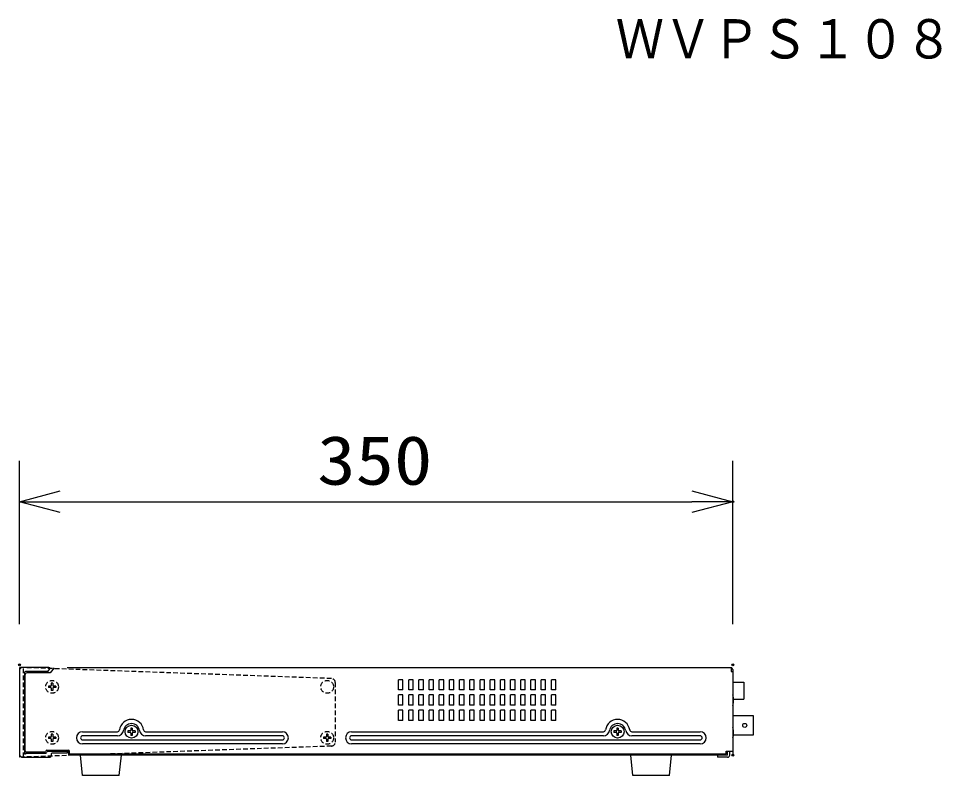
# Model space of a CAD drawing. Units: millimetres, scale not verified. Extents: x -63 to 63, y -57 to 57.
# Drawn here: x 17.19 to 62.48, y 11.54 to 48.67 of the extents above; entities that cross this region are included whole.
import ezdxf
from ezdxf.enums import TextEntityAlignment as Align

# ---------------------------------------------------------------- set-up
doc = ezdxf.new("R2010")
doc.units = ezdxf.units.MM
doc.header["$LTSCALE"] = 0.190236
doc.header["$PDMODE"] = 32
doc.header["$PDSIZE"] = 0.0951
doc.linetypes.add('DASHED1', pattern=[1.8, 1.2, -0.6])
for name, color, linetype in [('0-0_GAIKEI', 1, 'Continuous'), ('0-1_TOUROKU', 3, 'Continuous'), ('0-2_MOJI1', 2, 'Continuous')]:
    doc.layers.add(name, color=color, linetype=linetype)
doc.styles.add('ＭＳ ゴシック', font='')
doc.styles.get('ＭＳ ゴシック').set_extended_font_data('MS Gothic')

# ---------------------------------------------------------------- blocks, each defined once
blk = doc.blocks.new('_OPEN30')
at = {"layer": '0-2_MOJI1', "color": 7}
blk.add_line((0, 0), (-1, 0), dxfattribs=at)
blk.add_lwpolyline([(-1, 0.26795), (0, 0), (-1, -0.26795)], dxfattribs=at)

msp = doc.modelspace()

# ---------------------------------------------------------------- linework, layer by layer
at = {"layer": '0-0_GAIKEI', "color": 7}
for p, q in [((17.3399, 16.8399), (17.2399, 16.7399)), ((17.2399, 16.8399), (17.2399, 12.4399)), ((17.2399, 16.8399), (17.2399, 12.4399)), ((18.6899, 16.8399), (17.3399, 16.8399)), ((52.16, 16.8199), (19.5757, 16.8199)), ((17.2399, 16.7399), (17.2399, 12.5399)), ((52.24, 16.7399), (52.24, 16.6399)), ((52.24, 16.7399), (52.24, 16.6399)), ((52.24, 16.7399), (52.24, 12.5399)), ((52.24, 16.1149), (52.79, 16.1149)), ((52.79, 16.1149), (52.79, 15.2849)), ((52.2788, 15.2849), (52.79, 15.2849)), ((53.25, 14.4674), (52.24, 14.4674)), ((53.25, 13.5324), (53.25, 14.4674)), ((52.2732, 13.5324), (53.25, 13.5324)), ((19.5899, 12.7399), (19.5899, 12.6399)), ((19.5899, 12.7399), (19.5899, 12.6399)), ((19.6399, 12.7899), (19.6399, 12.5399)), ((19.6399, 12.7899), (19.6399, 12.5399)), ((51.91, 12.7399), (52.24, 12.7399)), ((51.91, 12.6099), (51.91, 12.7399)), ((51.99, 12.5399), (51.99, 12.7399)), ((52.09, 12.5399), (52.09, 12.7399)), ((52.16, 12.7399), (52.24, 12.7399)), ((17.3399, 12.4399), (17.2399, 12.5399)), ((17.3399, 12.4399), (17.2399, 12.5399)), ((17.3399, 12.4399), (17.5199, 12.4399)), ((17.3399, 12.4399), (17.5199, 12.4399)), ((17.5199, 12.4399), (18.2599, 12.4399)), ((17.5199, 12.4399), (18.2599, 12.4399)), ((18.2599, 12.4399), (18.7399, 12.4399)), ((18.2599, 12.4399), (18.7399, 12.4399)), ((18.7899, 12.5899), (18.7899, 12.4899)), ((18.7899, 12.5899), (18.7899, 12.4899)), ((19.5899, 12.6399), (18.8399, 12.6399)), ((19.5899, 12.6399), (18.8399, 12.6399)), ((51.99, 12.5399), (19.6399, 12.5399)), ((20.3399, 11.5399), (20.2399, 12.5399)), ((22.1399, 11.5399), (22.2399, 12.5399)), ((47.34, 11.5399), (47.24, 12.5399)), ((49.14, 11.5399), (49.24, 12.5399)), ((51.49, 12.5399), (51.49, 12.4399)), ((51.99, 12.4399), (51.49, 12.4399)), ((22.1399, 11.5399), (20.3399, 11.5399)), ((49.14, 11.5399), (47.34, 11.5399))]:
    msp.add_line(p, q, dxfattribs=at)
at = {"layer": '0-0_GAIKEI', "linetype": 'DASHED1'}
for p, q in [((32.547, 16.2968), (17.2399, 16.8399)), ((18.7699, 15.9249), (18.6599, 15.9249)), ((18.6599, 15.9249), (18.6599, 15.8549)), ((18.7699, 15.8549), (18.6599, 15.8549)), ((18.8749, 16.0699), (18.8049, 16.0699)), ((18.8049, 16.0699), (18.8049, 15.9599)), ((18.8749, 16.0699), (18.8749, 15.9599)), ((19.0199, 15.9249), (18.9099, 15.9249)), ((19.0199, 15.8549), (18.9099, 15.8549)), ((19.0199, 15.9249), (19.0199, 15.8549)), ((32.74, 16.0969), (32.74, 13.1829)), ((18.8049, 15.8199), (18.8049, 15.7099)), ((18.8749, 15.7099), (18.8049, 15.7099)), ((18.8749, 15.8199), (18.8749, 15.7099)), ((22.6699, 13.7249), (22.5599, 13.7249)), ((22.5599, 13.7249), (22.5599, 13.6549)), ((22.6699, 13.6549), (22.5599, 13.6549)), ((22.7749, 13.8699), (22.7049, 13.8699)), ((22.7049, 13.8699), (22.7049, 13.7599)), ((22.7049, 13.6199), (22.7049, 13.5099)), ((22.7749, 13.8699), (22.7749, 13.7599)), ((22.7749, 13.6199), (22.7749, 13.5099)), ((22.9199, 13.7249), (22.8099, 13.7249)), ((22.9199, 13.6549), (22.8099, 13.6549)), ((22.9199, 13.7249), (22.9199, 13.6549)), ((46.52, 13.7249), (46.41, 13.7249)), ((46.41, 13.7249), (46.41, 13.6549)), ((46.52, 13.6549), (46.41, 13.6549)), ((46.625, 13.8699), (46.555, 13.8699)), ((46.555, 13.8699), (46.555, 13.7599)), ((46.555, 13.6199), (46.555, 13.5099)), ((46.625, 13.8699), (46.625, 13.7599)), ((46.625, 13.6199), (46.625, 13.5099)), ((46.77, 13.7249), (46.66, 13.7249)), ((46.77, 13.6549), (46.66, 13.6549)), ((46.77, 13.7249), (46.77, 13.6549)), ((18.7699, 13.4249), (18.6599, 13.4249)), ((18.6599, 13.4249), (18.6599, 13.3549)), ((18.7699, 13.3549), (18.6599, 13.3549)), ((18.8749, 13.5699), (18.8049, 13.5699)), ((18.8049, 13.5699), (18.8049, 13.4599)), ((18.8049, 13.3199), (18.8049, 13.2099)), ((18.8749, 13.2099), (18.8049, 13.2099)), ((18.8749, 13.5699), (18.8749, 13.4599)), ((18.8749, 13.3199), (18.8749, 13.2099)), ((19.0199, 13.4249), (18.9099, 13.4249)), ((19.0199, 13.3549), (18.9099, 13.3549)), ((19.0199, 13.4249), (19.0199, 13.3549)), ((22.7749, 13.5099), (22.7049, 13.5099)), ((32.27, 13.4249), (32.16, 13.4249)), ((32.16, 13.4249), (32.16, 13.3549)), ((32.27, 13.3549), (32.16, 13.3549)), ((32.375, 13.5699), (32.305, 13.5699)), ((32.305, 13.5699), (32.305, 13.4599)), ((32.305, 13.3199), (32.305, 13.2099)), ((32.375, 13.2099), (32.305, 13.2099)), ((32.375, 13.5699), (32.375, 13.4599)), ((32.375, 13.3199), (32.375, 13.2099)), ((32.52, 13.4249), (32.41, 13.4249)), ((32.52, 13.3549), (32.41, 13.3549)), ((32.52, 13.4249), (32.52, 13.3549)), ((46.625, 13.5099), (46.555, 13.5099)), ((32.547, 12.9831), (17.2399, 12.4399))]:
    msp.add_line(p, q, dxfattribs=at)
at = {"layer": '0-0_GAIKEI', "color": 7, "linetype": 'DASHED1'}
msp.add_line((17.4399, 12.447), (17.4399, 16.8328), dxfattribs=at)
at = {"layer": '0-0_GAIKEI'}
for p, q in [((18.6399, 16.6399), (18.7399, 16.7899)), ((18.9399, 16.8199), (18.7399, 16.5699)), ((17.4899, 16.5899), (17.4899, 12.5899)), ((17.5099, 16.4746), (17.5099, 12.7899)), ((18.6399, 16.6399), (17.5399, 16.6399)), ((18.7399, 16.5699), (17.6099, 16.5699)), ((35.84, 15.7399), (35.84, 16.2399)), ((36.06, 16.2399), (35.84, 16.2399)), ((36.06, 15.7399), (36.06, 16.2399)), ((36.34, 15.7399), (36.34, 16.2399)), ((36.56, 16.2399), (36.34, 16.2399)), ((36.56, 15.7399), (36.56, 16.2399)), ((36.84, 15.7399), (36.84, 16.2399)), ((37.06, 16.2399), (36.84, 16.2399)), ((37.06, 15.7399), (37.06, 16.2399)), ((37.34, 15.7399), (37.34, 16.2399)), ((37.56, 16.2399), (37.34, 16.2399)), ((37.56, 15.7399), (37.56, 16.2399)), ((37.84, 15.7399), (37.84, 16.2399)), ((38.06, 16.2399), (37.84, 16.2399)), ((38.06, 15.7399), (38.06, 16.2399)), ((38.34, 15.7399), (38.34, 16.2399)), ((38.56, 16.2399), (38.34, 16.2399)), ((38.56, 15.7399), (38.56, 16.2399)), ((38.84, 15.7399), (38.84, 16.2399)), ((39.06, 16.2399), (38.84, 16.2399)), ((39.06, 15.7399), (39.06, 16.2399)), ((39.34, 15.7399), (39.34, 16.2399)), ((39.56, 16.2399), (39.34, 16.2399)), ((39.56, 15.7399), (39.56, 16.2399)), ((39.84, 15.7399), (39.84, 16.2399)), ((40.06, 16.2399), (39.84, 16.2399)), ((40.06, 15.7399), (40.06, 16.2399)), ((40.34, 15.7399), (40.34, 16.2399)), ((40.56, 16.2399), (40.34, 16.2399)), ((40.56, 15.7399), (40.56, 16.2399)), ((40.84, 15.7399), (40.84, 16.2399)), ((41.06, 16.2399), (40.84, 16.2399)), ((41.06, 15.7399), (41.06, 16.2399)), ((41.34, 15.7399), (41.34, 16.2399)), ((41.56, 16.2399), (41.34, 16.2399)), ((41.56, 15.7399), (41.56, 16.2399)), ((41.84, 15.7399), (41.84, 16.2399)), ((42.06, 16.2399), (41.84, 16.2399)), ((42.06, 15.7399), (42.06, 16.2399)), ((42.34, 15.7399), (42.34, 16.2399)), ((42.56, 16.2399), (42.34, 16.2399)), ((42.56, 15.7399), (42.56, 16.2399)), ((42.84, 15.7399), (42.84, 16.2399)), ((43.06, 16.2399), (42.84, 16.2399)), ((43.06, 15.7399), (43.06, 16.2399)), ((43.34, 15.7399), (43.34, 16.2399)), ((43.56, 16.2399), (43.34, 16.2399)), ((43.56, 15.7399), (43.56, 16.2399)), ((36.06, 15.7399), (35.84, 15.7399)), ((35.84, 14.9899), (35.84, 15.4899)), ((36.06, 15.4899), (35.84, 15.4899)), ((36.06, 14.9899), (36.06, 15.4899)), ((36.56, 15.7399), (36.34, 15.7399)), ((36.34, 14.9899), (36.34, 15.4899)), ((36.56, 15.4899), (36.34, 15.4899)), ((36.56, 14.9899), (36.56, 15.4899)), ((37.06, 15.7399), (36.84, 15.7399)), ((36.84, 14.9899), (36.84, 15.4899)), ((37.06, 15.4899), (36.84, 15.4899)), ((37.06, 14.9899), (37.06, 15.4899)), ((37.56, 15.7399), (37.34, 15.7399)), ((37.34, 14.9899), (37.34, 15.4899)), ((37.56, 15.4899), (37.34, 15.4899)), ((37.56, 14.9899), (37.56, 15.4899)), ((38.06, 15.7399), (37.84, 15.7399)), ((37.84, 14.9899), (37.84, 15.4899)), ((38.06, 15.4899), (37.84, 15.4899)), ((38.06, 14.9899), (38.06, 15.4899)), ((38.56, 15.7399), (38.34, 15.7399)), ((38.34, 14.9899), (38.34, 15.4899)), ((38.56, 15.4899), (38.34, 15.4899)), ((38.56, 14.9899), (38.56, 15.4899)), ((39.06, 15.7399), (38.84, 15.7399)), ((38.84, 14.9899), (38.84, 15.4899)), ((39.06, 15.4899), (38.84, 15.4899)), ((39.06, 14.9899), (39.06, 15.4899)), ((39.56, 15.7399), (39.34, 15.7399)), ((39.34, 14.9899), (39.34, 15.4899)), ((39.56, 15.4899), (39.34, 15.4899)), ((39.56, 14.9899), (39.56, 15.4899)), ((40.06, 15.7399), (39.84, 15.7399)), ((39.84, 14.9899), (39.84, 15.4899)), ((40.06, 15.4899), (39.84, 15.4899)), ((40.06, 14.9899), (40.06, 15.4899)), ((40.56, 15.7399), (40.34, 15.7399)), ((40.34, 14.9899), (40.34, 15.4899)), ((40.56, 15.4899), (40.34, 15.4899)), ((40.56, 14.9899), (40.56, 15.4899)), ((41.06, 15.7399), (40.84, 15.7399)), ((40.84, 14.9899), (40.84, 15.4899)), ((41.06, 15.4899), (40.84, 15.4899)), ((41.06, 14.9899), (41.06, 15.4899)), ((41.56, 15.7399), (41.34, 15.7399)), ((41.34, 14.9899), (41.34, 15.4899)), ((41.56, 15.4899), (41.34, 15.4899)), ((41.56, 14.9899), (41.56, 15.4899)), ((42.06, 15.7399), (41.84, 15.7399)), ((41.84, 14.9899), (41.84, 15.4899)), ((42.06, 15.4899), (41.84, 15.4899)), ((42.06, 14.9899), (42.06, 15.4899)), ((42.56, 15.7399), (42.34, 15.7399)), ((42.34, 14.9899), (42.34, 15.4899)), ((42.56, 15.4899), (42.34, 15.4899)), ((42.56, 14.9899), (42.56, 15.4899)), ((43.06, 15.7399), (42.84, 15.7399)), ((42.84, 14.9899), (42.84, 15.4899)), ((43.06, 15.4899), (42.84, 15.4899)), ((43.06, 14.9899), (43.06, 15.4899)), ((43.56, 15.7399), (43.34, 15.7399)), ((43.34, 14.9899), (43.34, 15.4899)), ((43.56, 15.4899), (43.34, 15.4899)), ((43.56, 14.9899), (43.56, 15.4899)), ((36.06, 14.9899), (35.84, 14.9899)), ((36.56, 14.9899), (36.34, 14.9899)), ((37.06, 14.9899), (36.84, 14.9899)), ((37.56, 14.9899), (37.34, 14.9899)), ((38.06, 14.9899), (37.84, 14.9899)), ((38.56, 14.9899), (38.34, 14.9899)), ((39.06, 14.9899), (38.84, 14.9899)), ((39.56, 14.9899), (39.34, 14.9899)), ((40.06, 14.9899), (39.84, 14.9899)), ((40.56, 14.9899), (40.34, 14.9899)), ((41.06, 14.9899), (40.84, 14.9899)), ((41.56, 14.9899), (41.34, 14.9899)), ((42.06, 14.9899), (41.84, 14.9899)), ((42.56, 14.9899), (42.34, 14.9899)), ((43.06, 14.9899), (42.84, 14.9899)), ((43.56, 14.9899), (43.34, 14.9899)), ((35.84, 14.2399), (35.84, 14.7399)), ((36.06, 14.7399), (35.84, 14.7399)), ((36.06, 14.2399), (36.06, 14.7399)), ((36.34, 14.2399), (36.34, 14.7399)), ((36.56, 14.7399), (36.34, 14.7399)), ((36.56, 14.2399), (36.56, 14.7399)), ((36.84, 14.2399), (36.84, 14.7399)), ((37.06, 14.7399), (36.84, 14.7399)), ((37.06, 14.2399), (37.06, 14.7399)), ((37.34, 14.2399), (37.34, 14.7399)), ((37.56, 14.7399), (37.34, 14.7399)), ((37.56, 14.2399), (37.56, 14.7399)), ((37.84, 14.2399), (37.84, 14.7399)), ((38.06, 14.7399), (37.84, 14.7399)), ((38.06, 14.2399), (38.06, 14.7399)), ((38.34, 14.2399), (38.34, 14.7399)), ((38.56, 14.7399), (38.34, 14.7399)), ((38.56, 14.2399), (38.56, 14.7399)), ((38.84, 14.2399), (38.84, 14.7399)), ((39.06, 14.7399), (38.84, 14.7399)), ((39.06, 14.2399), (39.06, 14.7399)), ((39.34, 14.2399), (39.34, 14.7399)), ((39.56, 14.7399), (39.34, 14.7399)), ((39.56, 14.2399), (39.56, 14.7399)), ((39.84, 14.2399), (39.84, 14.7399)), ((40.06, 14.7399), (39.84, 14.7399)), ((40.06, 14.2399), (40.06, 14.7399)), ((40.34, 14.2399), (40.34, 14.7399)), ((40.56, 14.7399), (40.34, 14.7399)), ((40.56, 14.2399), (40.56, 14.7399)), ((40.84, 14.2399), (40.84, 14.7399)), ((41.06, 14.7399), (40.84, 14.7399)), ((41.06, 14.2399), (41.06, 14.7399)), ((41.34, 14.2399), (41.34, 14.7399)), ((41.56, 14.7399), (41.34, 14.7399)), ((41.56, 14.2399), (41.56, 14.7399)), ((41.84, 14.2399), (41.84, 14.7399)), ((42.06, 14.7399), (41.84, 14.7399)), ((42.06, 14.2399), (42.06, 14.7399)), ((42.34, 14.2399), (42.34, 14.7399)), ((42.56, 14.7399), (42.34, 14.7399)), ((42.56, 14.2399), (42.56, 14.7399)), ((42.84, 14.2399), (42.84, 14.7399)), ((43.06, 14.7399), (42.84, 14.7399)), ((43.06, 14.2399), (43.06, 14.7399)), ((43.34, 14.2399), (43.34, 14.7399)), ((43.56, 14.7399), (43.34, 14.7399)), ((43.56, 14.2399), (43.56, 14.7399)), ((36.06, 14.2399), (35.84, 14.2399)), ((36.56, 14.2399), (36.34, 14.2399)), ((37.06, 14.2399), (36.84, 14.2399)), ((37.56, 14.2399), (37.34, 14.2399)), ((38.06, 14.2399), (37.84, 14.2399)), ((38.56, 14.2399), (38.34, 14.2399)), ((39.06, 14.2399), (38.84, 14.2399)), ((39.56, 14.2399), (39.34, 14.2399)), ((40.06, 14.2399), (39.84, 14.2399)), ((40.56, 14.2399), (40.34, 14.2399)), ((41.06, 14.2399), (40.84, 14.2399)), ((41.56, 14.2399), (41.34, 14.2399)), ((42.06, 14.2399), (41.84, 14.2399)), ((42.56, 14.2399), (42.34, 14.2399)), ((43.06, 14.2399), (42.84, 14.2399)), ((43.56, 14.2399), (43.34, 14.2399)), ((20.3409, 13.6899), (22.0471, 13.6899)), ((23.4328, 13.6899), (30.1399, 13.6899)), ((33.54, 13.6899), (45.8972, 13.6899)), ((47.2828, 13.6899), (50.64, 13.6899)), ((22.0471, 13.4899), (20.3409, 13.4899)), ((20.3409, 13.2899), (30.1399, 13.2899)), ((30.1399, 13.4899), (23.4328, 13.4899)), ((45.8972, 13.4899), (33.54, 13.4899)), ((33.54, 13.2899), (50.64, 13.2899)), ((50.64, 13.4899), (47.2828, 13.4899)), ((18.4899, 12.6899), (17.6099, 12.6899)), ((18.5899, 12.7899), (19.6399, 12.7899)), ((18.5899, 12.7899), (19.6399, 12.7899)), ((18.6399, 12.7399), (19.5899, 12.7399)), ((18.6399, 12.7399), (19.5899, 12.7399)), ((19.6899, 12.6099), (19.6899, 12.7399)), ((19.6899, 12.6099), (19.6899, 12.7399)), ((19.6899, 12.6099), (19.6899, 12.6899)), ((19.6899, 12.6099), (19.6899, 12.6899)), ((30.1399, 13.0899), (20.3409, 13.0899)), ((50.64, 13.0899), (33.54, 13.0899)), ((17.5399, 12.6399), (18.5399, 12.6399)), ((19.6899, 12.6099), (51.91, 12.6099)), ((19.6899, 12.6099), (51.91, 12.6099))]:
    msp.add_line(p, q, dxfattribs=at)
at = {"layer": '0-0_GAIKEI', "color": 7}
msp.add_lwpolyline([(52.16, 16.8199), (52.16, 16.6351), (52.24, 16.6351)], dxfattribs=at)
at = {"layer": '0-0_GAIKEI'}
msp.add_lwpolyline([(17.5399, 12.6399), (17.5399, 12.5899), (17.4899, 12.5899)], dxfattribs=at)
at = {"layer": '0-0_GAIKEI', "linetype": 'DASHED1'}
for centre in [(18.8399, 15.8899), (32.34, 15.8899), (18.8399, 13.3899), (32.34, 13.3899)]:
    msp.add_circle(centre, 0.315, dxfattribs=at)
at = {"layer": '0-0_GAIKEI', "color": 7}
msp.add_circle((52.826, 13.9999), 0.099, dxfattribs=at)
at = {"layer": '0-0_GAIKEI'}
for centre in [(22.7399, 13.6899), (46.59, 13.6899)]:
    msp.add_circle(centre, 0.315, dxfattribs=at)
at = {"layer": '0-0_GAIKEI', "color": 7}
for centre, radius, start, end in [((18.6899, 16.7899), 0.05, 0.00016, 90), ((18.6899, 16.7899), 0.05, 0.00016, 90), ((52.16, 16.7399), 0.08, 0, 90.00001), ((51.4231, 15.2399), 0.8569, 342.42631, 17.57369), ((51.4231, 13.6399), 0.8569, 342.42631, 17.57369), ((18.7399, 12.4899), 0.05, 270, 0), ((18.7399, 12.4899), 0.05, 270, 0), ((18.8399, 12.5899), 0.05, 90, 180), ((18.8399, 12.5899), 0.05, 90, 180), ((51.99, 12.5399), 0.1, 270, 0)]:
    msp.add_arc(centre, radius, start, end, dxfattribs=at)
at = {"layer": '0-0_GAIKEI'}
for centre, radius, start, end in [((17.5399, 16.5899), 0.05, 90, 180), ((17.6099, 16.4699), 0.1, 90, 180), ((22.7399, 13.6899), 0.6, 8.2133, 171.7867), ((22.7399, 13.6899), 0.4, 8.2133, 171.7867), ((46.59, 13.6899), 0.6, 8.2133, 171.7867), ((46.59, 13.6899), 0.4, 8.2133, 171.7867), ((20.3409, 13.3899), 0.3, 90, 270), ((22.0471, 13.7899), 0.1, 270, 351.7867), ((22.0471, 13.7899), 0.3, 270, 351.7867), ((23.4328, 13.7899), 0.3, 188.2133, 270), ((23.4328, 13.7899), 0.1, 188.2133, 270), ((30.1399, 13.3899), 0.3, 270, 90), ((33.54, 13.3899), 0.3, 90, 270), ((45.8972, 13.7899), 0.1, 270, 351.7867), ((45.8972, 13.7899), 0.3, 270, 351.7867), ((47.2828, 13.7899), 0.3, 188.2133, 270), ((47.2828, 13.7899), 0.1, 188.2133, 270), ((50.64, 13.3899), 0.3, 270, 90), ((20.3409, 13.3899), 0.1, 90, 270), ((30.1399, 13.3899), 0.1, 270, 90), ((33.54, 13.3899), 0.1, 90, 270), ((33.54, 13.3899), 0.1, 90, 270), ((50.64, 13.3899), 0.1, 270, 90), ((17.6099, 12.7899), 0.1, 180, 270), ((18.4899, 12.7399), 0.05, 270, 0), ((18.4899, 12.7399), 0.05, 270, 0), ((18.5899, 12.7399), 0.05, 90, 180), ((18.5899, 12.7399), 0.05, 90, 180), ((18.5399, 12.6899), 0.05, 270, 0), ((18.5399, 12.6899), 0.05, 270, 0), ((18.6399, 12.6899), 0.05, 90, 180), ((18.6399, 12.6899), 0.05, 90, 180), ((19.6399, 12.7399), 0.05, 0, 90), ((19.6399, 12.7399), 0.05, 0, 90)]:
    msp.add_arc(centre, radius, start, end, dxfattribs=at)
at = {"layer": '0-0_GAIKEI', "linetype": 'DASHED1'}
for centre, radius, start, end in [((18.7699, 15.9599), 0.035, 270, 0), ((18.7699, 15.8199), 0.035, 0, 90), ((18.9099, 15.9599), 0.035, 180, 270), ((18.9099, 15.8199), 0.035, 90, 180), ((32.54, 16.0969), 0.2, 0, 87.96778), ((22.6699, 13.7599), 0.035, 270, 0), ((22.6699, 13.6199), 0.035, 0, 90), ((22.8099, 13.7599), 0.035, 180, 270), ((22.8099, 13.6199), 0.035, 90, 180), ((46.52, 13.7599), 0.035, 270, 0), ((46.52, 13.6199), 0.035, 0, 90), ((46.66, 13.7599), 0.035, 180, 270), ((46.66, 13.6199), 0.035, 90, 180), ((18.7699, 13.4599), 0.035, 270, 0), ((18.7699, 13.3199), 0.035, 0, 90), ((18.9099, 13.4599), 0.035, 180, 270), ((18.9099, 13.3199), 0.035, 90, 180), ((32.27, 13.4599), 0.035, 270, 0), ((32.27, 13.3199), 0.035, 0, 90), ((32.41, 13.4599), 0.035, 180, 270), ((32.41, 13.3199), 0.035, 90, 180), ((32.54, 13.1829), 0.2, 272.03222, 0)]:
    msp.add_arc(centre, radius, start, end, dxfattribs=at)
at = {"layer": '0-0_GAIKEI', "color": 7}
msp.add_point((52.24, 12.5399), dxfattribs=at)
at = {"layer": '0-1_TOUROKU'}
for p, q in [((17.2399, 18.9699), (17.2399, 26.9699)), ((52.24, 18.9699), (52.24, 26.9699)), ((19.2399, 24.9699), (50.24, 24.9699))]:
    msp.add_line(p, q, dxfattribs=at)
at = {"layer": '0-2_MOJI1', "color": 7}
for p in [(52.24, 24.9699), (17.2399, 16.9699), (52.24, 16.9699)]:
    msp.add_point(p, dxfattribs=at)

# ---------------------------------------------------------------- block references
at = {"layer": '0-1_TOUROKU', "xscale": 2, "yscale": 2, "rotation": 180}
msp.add_blockref('_OPEN30', (17.2399, 24.9699), dxfattribs=at)
at = {"layer": '0-1_TOUROKU', "xscale": 2, "yscale": 2}
msp.add_blockref('_OPEN30', (52.24, 24.9699), dxfattribs=at)

# ---------------------------------------------------------------- texts
at = {"layer": '0-1_TOUROKU', "color": 1, "style": 'ＭＳ ゴシック', "width": 0.9}
msp.add_text('ＷＶＰＳ１０８', height=1.925, dxfattribs=at).set_placement((46.5, 46.13), align=Align.BOTTOM_LEFT)
at = {"layer": '0-1_TOUROKU', "style": 'ＭＳ ゴシック', "width": 1.15}
msp.add_text('350', height=2.406, dxfattribs=at).set_placement((31.8528, 25.0795), align=Align.BOTTOM_LEFT)

doc.saveas('drawing.dxf')
